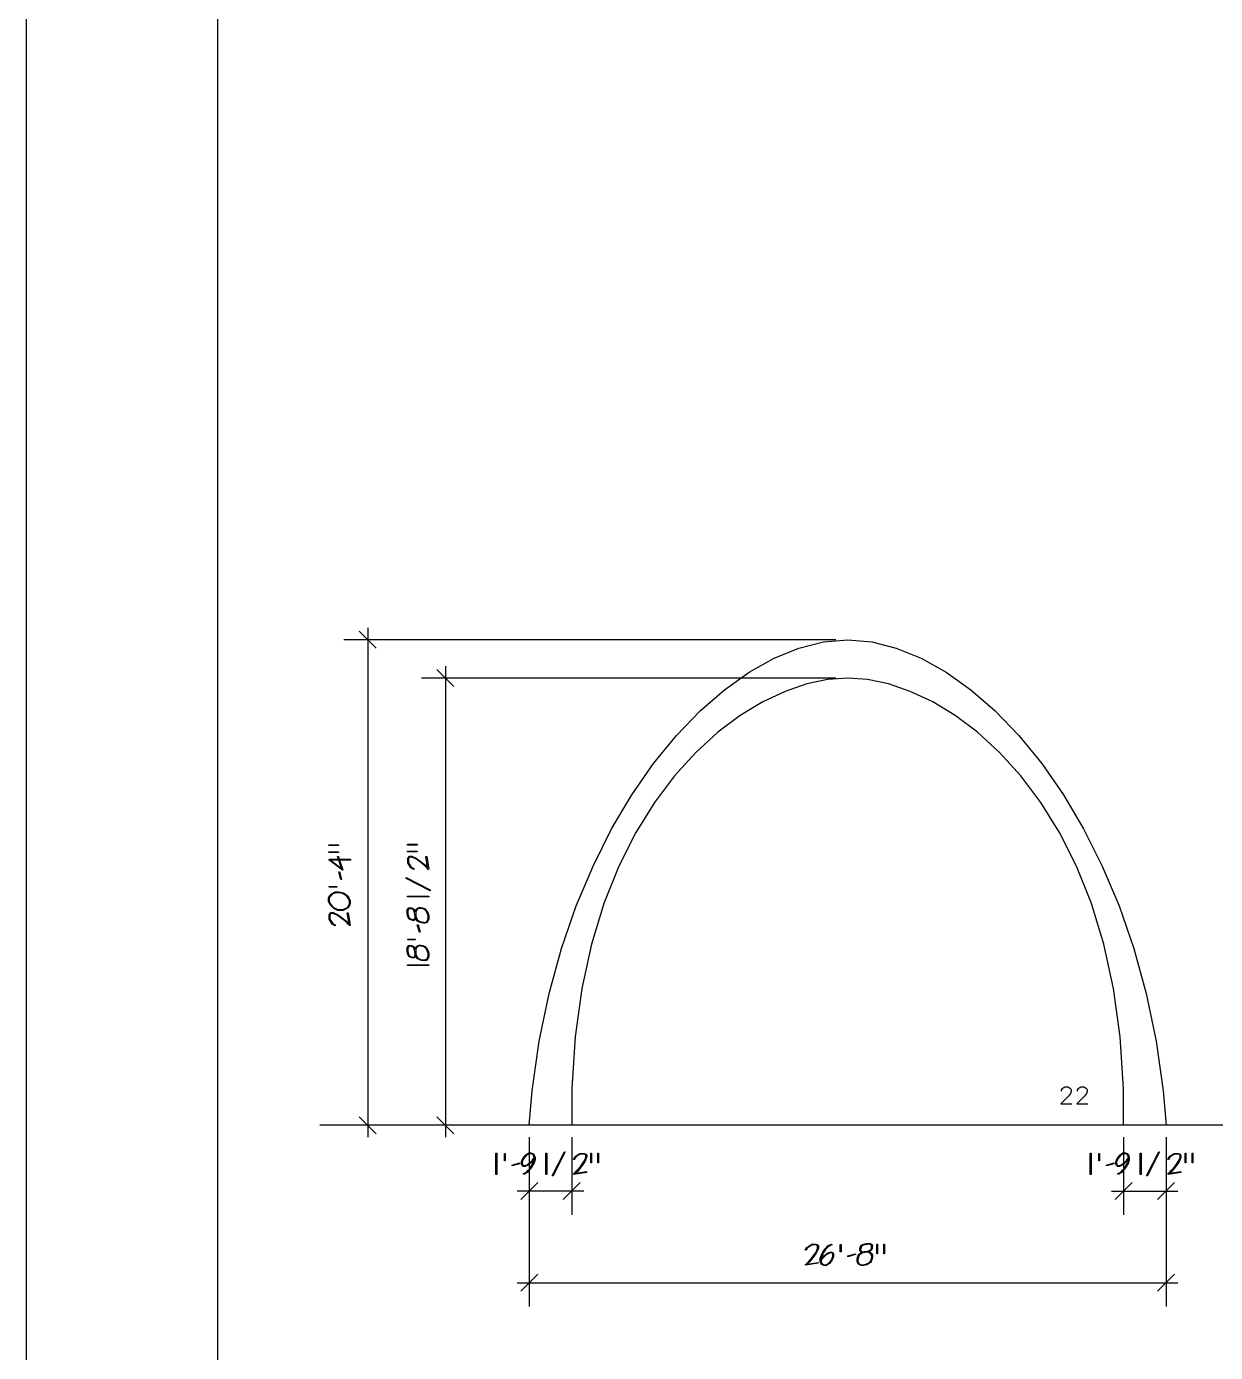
# Model space of a CAD drawing. Extents: x -97.3 to -8.2, y -85.6 to -26.1.
# Drawn here: x -97.31 to -81.91, y -60.46 to -43.29 of the extents above; entities that cross this region are included whole.
import ezdxf

# ---------------------------------------------------------------- set-up
doc = ezdxf.new("R2010")
doc.units = 0
for name, color, linetype in [('ARCHES', 18, 'CONTINUOUS'), ('DIMENSION', 18, 'CONTINUOUS'), ('NONE', 18, 'CONTINUOUS')]:
    doc.layers.add(name, color=color, linetype=linetype)

msp = doc.modelspace()

# ---------------------------------------------------------------- linework, layer by layer
at = {"layer": 'ARCHES'}
msp.add_lwpolyline([(-86.677, -51.235), (-86.365, -51.262), (-86.047, -51.342), (-85.724, -51.473), (-85.401, -51.653), (-85.08, -51.882), (-84.765, -52.156), (-84.459, -52.475), (-84.164, -52.837), (-83.883, -53.24), (-83.621, -53.683), (-83.379, -54.164), (-83.161, -54.68), (-82.971, -55.231), (-82.81, -55.816), (-82.683, -56.431), (-82.592, -57.076), (-82.553, -57.521), (-82.563, -57.521), (-82.582, -57.521), (-82.61, -57.521), (-82.645, -57.521), (-82.686, -57.521), (-82.731, -57.521), (-82.779, -57.521), (-82.828, -57.521), (-82.878, -57.521), (-82.925, -57.521), (-82.971, -57.521), (-83.011, -57.521), (-83.046, -57.521), (-83.074, -57.521), (-83.094, -57.521), (-83.103, -57.521), (-83.105, -57.046), (-83.148, -56.374), (-83.234, -55.751), (-83.359, -55.176), (-83.521, -54.648), (-83.713, -54.167), (-83.932, -53.731), (-84.174, -53.341), (-84.434, -52.995), (-84.709, -52.692), (-84.994, -52.432), (-85.284, -52.215), (-85.576, -52.038), (-85.866, -51.902), (-86.149, -51.806), (-86.42, -51.749), (-86.677, -51.73), (-86.933, -51.749), (-87.205, -51.806), (-87.487, -51.902), (-87.777, -52.038), (-88.069, -52.215), (-88.36, -52.432), (-88.644, -52.692), (-88.919, -52.995), (-89.179, -53.341), (-89.421, -53.731), (-89.641, -54.167), (-89.833, -54.648), (-89.994, -55.176), (-90.12, -55.751), (-90.206, -56.374), (-90.248, -57.046), (-90.25, -57.521), (-90.26, -57.521), (-90.279, -57.521), (-90.307, -57.521), (-90.342, -57.521), (-90.383, -57.521), (-90.428, -57.521), (-90.476, -57.521), (-90.526, -57.521), (-90.575, -57.521), (-90.623, -57.521), (-90.668, -57.521), (-90.709, -57.521), (-90.744, -57.521), (-90.772, -57.521), (-90.792, -57.521), (-90.801, -57.521), (-90.763, -57.076), (-90.672, -56.431), (-90.544, -55.816), (-90.384, -55.231), (-90.193, -54.68), (-89.975, -54.164), (-89.734, -53.683), (-89.471, -53.24), (-89.191, -52.837), (-88.896, -52.475), (-88.589, -52.156), (-88.274, -51.882), (-87.953, -51.653), (-87.63, -51.473), (-87.308, -51.342), (-86.989, -51.262)], close=True, dxfattribs=at)
at = {"layer": 'DIMENSION'}
for points in [[(-92.785, -51.344), (-93.004, -51.125)], [(-92.894, -51.08), (-92.894, -51.235)], [(-86.832, -51.235), (-93.204, -51.235)], [(-92.894, -51.235), (-92.894, -57.521)], [(-91.779, -51.839), (-91.998, -51.62)], [(-91.888, -51.575), (-91.888, -51.73)], [(-86.831, -51.73), (-92.198, -51.73)], [(-91.888, -51.73), (-91.888, -57.521)], [(-93.004, -57.412), (-92.785, -57.63)], [(-91.998, -57.412), (-91.779, -57.63)], [(-90.956, -57.521), (-93.204, -57.521)], [(-92.894, -57.521), (-92.894, -57.676)], [(-90.947, -57.521), (-92.198, -57.521)], [(-91.888, -57.521), (-91.888, -57.676)], [(-90.801, -57.676), (-90.801, -59.868)], [(-90.801, -57.676), (-90.801, -58.682)], [(-90.25, -57.676), (-90.25, -58.682)], [(-83.103, -57.676), (-83.103, -58.682)], [(-82.553, -57.676), (-82.553, -59.868)], [(-82.553, -57.676), (-82.553, -58.682)], [(-90.801, -58.372), (-90.956, -58.372)], [(-90.692, -58.263), (-90.911, -58.482)], [(-90.25, -58.372), (-90.801, -58.372)], [(-90.36, -58.482), (-90.141, -58.263)], [(-90.096, -58.372), (-90.25, -58.372)], [(-83.258, -58.372), (-83.103, -58.372)], [(-82.994, -58.263), (-83.212, -58.482)], [(-83.103, -58.372), (-82.553, -58.372)], [(-82.663, -58.482), (-82.444, -58.263)], [(-82.553, -58.372), (-82.399, -58.372)], [(-90.956, -59.559), (-90.801, -59.559)], [(-90.692, -59.449), (-90.911, -59.668)], [(-90.801, -59.559), (-82.553, -59.559)], [(-82.663, -59.668), (-82.444, -59.449)], [(-82.553, -59.559), (-82.399, -59.559)]]:
    msp.add_lwpolyline(points, dxfattribs=at)
for points in [[(-93.27, -53.888), (-93.27, -53.898), (-93.395, -53.898), (-93.395, -53.888)], [(-92.252, -53.882), (-92.252, -53.893), (-92.377, -53.893), (-92.377, -53.882)], [(-93.273, -54.042), (-93.261, -54.077), (-93.115, -54.077), (-93.115, -54.087), (-93.257, -54.087), (-93.215, -54.212), (-93.221, -54.216), (-93.398, -54.083), (-93.394, -54.077), (-93.272, -54.077), (-93.284, -54.042)], [(-93.395, -53.978), (-93.27, -53.978), (-93.27, -53.988), (-93.395, -53.988)], [(-92.377, -53.972), (-92.252, -53.972), (-92.252, -53.982), (-92.377, -53.982)], [(-92.34, -54.036), (-92.321, -54.037), (-92.266, -54.062), (-92.23, -54.087), (-92.2, -54.108), (-92.146, -54.154), (-92.122, -54.178), (-92.121, -54.179), (-92.118, -54.181), (-92.117, -54.183), (-92.14, -54.039), (-92.129, -54.039), (-92.103, -54.203), (-92.11, -54.207), (-92.113, -54.203), (-92.123, -54.192), (-92.129, -54.186), (-92.152, -54.162), (-92.205, -54.118), (-92.235, -54.096), (-92.27, -54.072), (-92.322, -54.048), (-92.339, -54.048), (-92.352, -54.048), (-92.366, -54.065), (-92.365, -54.082), (-92.364, -54.121), (-92.329, -54.178), (-92.296, -54.197), (-92.296, -54.209), (-92.334, -54.187), (-92.374, -54.124), (-92.375, -54.082), (-92.376, -54.071), (-92.371, -54.054), (-92.366, -54.048), (-92.361, -54.042), (-92.349, -54.036)], [(-93.268, -54.087), (-93.376, -54.087), (-93.231, -54.196)], [(-93.258, -54.241), (-93.231, -54.337), (-93.242, -54.338), (-93.269, -54.241)], [(-92.395, -54.313), (-92.085, -54.472), (-92.085, -54.483), (-92.395, -54.324)], [(-93.232, -54.506), (-93.209, -54.512), (-93.17, -54.537), (-93.153, -54.555), (-93.136, -54.574), (-93.119, -54.614), (-93.119, -54.635), (-93.119, -54.646), (-93.124, -54.667), (-93.13, -54.677), (-93.148, -54.707), (-93.211, -54.738), (-93.256, -54.738), (-93.282, -54.738), (-93.332, -54.715), (-93.355, -54.692), (-93.378, -54.668), (-93.401, -54.62), (-93.401, -54.595), (-93.401, -54.581), (-93.392, -54.556), (-93.383, -54.546), (-93.364, -54.523), (-93.313, -54.499), (-93.282, -54.499), (-93.27, -54.499), (-93.245, -54.503)], [(-93.295, -54.427), (-93.295, -54.438), (-93.391, -54.438), (-93.391, -54.427)], [(-93.234, -54.517), (-93.246, -54.513), (-93.27, -54.51), (-93.282, -54.51), (-93.31, -54.51), (-93.357, -54.532), (-93.375, -54.553), (-93.383, -54.562), (-93.391, -54.584), (-93.391, -54.597), (-93.391, -54.62), (-93.369, -54.664), (-93.348, -54.686), (-93.326, -54.707), (-93.28, -54.728), (-93.256, -54.728), (-93.214, -54.728), (-93.156, -54.7), (-93.139, -54.671), (-93.134, -54.662), (-93.129, -54.643), (-93.129, -54.633), (-93.129, -54.615), (-93.145, -54.578), (-93.161, -54.561), (-93.177, -54.544), (-93.213, -54.522)], [(-92.1, -54.553), (-92.1, -54.564), (-92.378, -54.564), (-92.378, -54.553)], [(-93.358, -54.766), (-93.339, -54.766), (-93.284, -54.792), (-93.248, -54.817), (-93.218, -54.838), (-93.164, -54.883), (-93.14, -54.908), (-93.139, -54.908), (-93.136, -54.911), (-93.135, -54.913), (-93.158, -54.768), (-93.147, -54.768), (-93.121, -54.933), (-93.128, -54.936), (-93.131, -54.932), (-93.141, -54.922), (-93.147, -54.915), (-93.17, -54.892), (-93.223, -54.847), (-93.253, -54.826), (-93.288, -54.802), (-93.34, -54.777), (-93.356, -54.777), (-93.37, -54.777), (-93.384, -54.795), (-93.383, -54.812), (-93.382, -54.85), (-93.347, -54.908), (-93.314, -54.927), (-93.314, -54.938), (-93.352, -54.917), (-93.392, -54.854), (-93.393, -54.812), (-93.394, -54.801), (-93.389, -54.784), (-93.384, -54.778), (-93.379, -54.772), (-93.367, -54.766)], [(-92.206, -54.703), (-92.185, -54.706), (-92.151, -54.72), (-92.139, -54.732), (-92.128, -54.743), (-92.111, -54.776), (-92.105, -54.798), (-92.103, -54.806), (-92.1, -54.822), (-92.1, -54.83), (-92.1, -54.847), (-92.109, -54.874), (-92.118, -54.884), (-92.128, -54.895), (-92.154, -54.905), (-92.171, -54.903), (-92.191, -54.901), (-92.223, -54.893), (-92.234, -54.885), (-92.247, -54.878), (-92.266, -54.855), (-92.271, -54.84), (-92.275, -54.854), (-92.292, -54.868), (-92.306, -54.868), (-92.309, -54.868), (-92.316, -54.867), (-92.32, -54.866), (-92.336, -54.862), (-92.359, -54.849), (-92.366, -54.839), (-92.371, -54.832), (-92.379, -54.805), (-92.382, -54.786), (-92.383, -54.779), (-92.384, -54.766), (-92.384, -54.761), (-92.384, -54.732), (-92.362, -54.705), (-92.34, -54.707), (-92.327, -54.707), (-92.306, -54.714), (-92.299, -54.721), (-92.293, -54.726), (-92.283, -54.743), (-92.279, -54.755), (-92.276, -54.743), (-92.265, -54.724), (-92.257, -54.717), (-92.249, -54.71), (-92.229, -54.703), (-92.217, -54.703), (-92.214, -54.703), (-92.209, -54.703)], [(-92.341, -54.717), (-92.358, -54.716), (-92.374, -54.737), (-92.374, -54.759), (-92.374, -54.765), (-92.373, -54.777), (-92.372, -54.784), (-92.369, -54.802), (-92.362, -54.826), (-92.358, -54.832), (-92.352, -54.84), (-92.332, -54.852), (-92.318, -54.856), (-92.315, -54.856), (-92.31, -54.857), (-92.307, -54.857), (-92.292, -54.857), (-92.278, -54.835), (-92.279, -54.812), (-92.279, -54.808), (-92.281, -54.795), (-92.282, -54.787), (-92.286, -54.768), (-92.294, -54.744), (-92.299, -54.737), (-92.305, -54.728), (-92.326, -54.718)], [(-92.208, -54.714), (-92.21, -54.713), (-92.214, -54.713), (-92.217, -54.713), (-92.23, -54.713), (-92.25, -54.723), (-92.258, -54.733), (-92.265, -54.743), (-92.272, -54.769), (-92.271, -54.784), (-92.271, -54.784), (-92.271, -54.785), (-92.271, -54.785), (-92.27, -54.791), (-92.269, -54.804), (-92.268, -54.81), (-92.265, -54.831), (-92.249, -54.861), (-92.237, -54.871), (-92.225, -54.88), (-92.192, -54.891), (-92.17, -54.893), (-92.156, -54.894), (-92.133, -54.886), (-92.125, -54.877), (-92.118, -54.868), (-92.11, -54.845), (-92.11, -54.83), (-92.11, -54.823), (-92.112, -54.808), (-92.114, -54.8), (-92.12, -54.78), (-92.136, -54.75), (-92.146, -54.74), (-92.157, -54.729), (-92.188, -54.716)], [(-92.24, -54.925), (-92.213, -55.021), (-92.224, -55.021), (-92.251, -54.925)], [(-92.277, -55.111), (-92.277, -55.121), (-92.373, -55.121), (-92.373, -55.111)], [(-92.206, -55.189), (-92.185, -55.192), (-92.151, -55.206), (-92.139, -55.218), (-92.128, -55.229), (-92.111, -55.262), (-92.105, -55.284), (-92.103, -55.292), (-92.1, -55.308), (-92.1, -55.316), (-92.1, -55.333), (-92.109, -55.36), (-92.118, -55.37), (-92.128, -55.381), (-92.154, -55.391), (-92.171, -55.389), (-92.191, -55.387), (-92.223, -55.379), (-92.234, -55.372), (-92.247, -55.364), (-92.266, -55.341), (-92.271, -55.326), (-92.275, -55.34), (-92.292, -55.354), (-92.306, -55.354), (-92.309, -55.354), (-92.316, -55.353), (-92.32, -55.352), (-92.336, -55.348), (-92.359, -55.335), (-92.366, -55.325), (-92.371, -55.318), (-92.379, -55.291), (-92.382, -55.272), (-92.383, -55.265), (-92.384, -55.253), (-92.384, -55.247), (-92.384, -55.218), (-92.362, -55.191), (-92.34, -55.193), (-92.327, -55.193), (-92.306, -55.201), (-92.299, -55.207), (-92.293, -55.212), (-92.283, -55.229), (-92.279, -55.241), (-92.276, -55.229), (-92.265, -55.21), (-92.257, -55.203), (-92.249, -55.196), (-92.229, -55.189), (-92.217, -55.189), (-92.214, -55.189), (-92.209, -55.189)], [(-92.341, -55.203), (-92.358, -55.202), (-92.374, -55.223), (-92.374, -55.246), (-92.374, -55.251), (-92.373, -55.263), (-92.372, -55.27), (-92.369, -55.288), (-92.362, -55.312), (-92.358, -55.318), (-92.352, -55.327), (-92.332, -55.338), (-92.318, -55.342), (-92.315, -55.343), (-92.31, -55.343), (-92.307, -55.343), (-92.292, -55.343), (-92.278, -55.321), (-92.279, -55.299), (-92.279, -55.294), (-92.281, -55.281), (-92.282, -55.273), (-92.286, -55.254), (-92.294, -55.23), (-92.299, -55.223), (-92.305, -55.214), (-92.326, -55.204)], [(-92.208, -55.2), (-92.21, -55.199), (-92.214, -55.199), (-92.217, -55.199), (-92.23, -55.199), (-92.25, -55.209), (-92.258, -55.219), (-92.265, -55.229), (-92.272, -55.255), (-92.271, -55.27), (-92.271, -55.27), (-92.271, -55.271), (-92.271, -55.271), (-92.27, -55.277), (-92.269, -55.29), (-92.268, -55.297), (-92.265, -55.317), (-92.249, -55.347), (-92.237, -55.357), (-92.225, -55.366), (-92.192, -55.377), (-92.17, -55.379), (-92.156, -55.38), (-92.133, -55.372), (-92.125, -55.363), (-92.118, -55.354), (-92.11, -55.331), (-92.11, -55.316), (-92.11, -55.309), (-92.112, -55.294), (-92.114, -55.287), (-92.12, -55.266), (-92.136, -55.236), (-92.146, -55.226), (-92.157, -55.215), (-92.188, -55.202)], [(-92.1, -55.442), (-92.1, -55.453), (-92.378, -55.453), (-92.378, -55.442)], [(-91.222, -58.16), (-91.233, -58.16), (-91.233, -57.882), (-91.222, -57.882)], [(-91.112, -57.983), (-91.122, -57.983), (-91.122, -57.887), (-91.112, -57.887)], [(-90.926, -58.02), (-91.022, -58.047), (-91.022, -58.037), (-90.926, -58.009)], [(-90.877, -58.155), (-90.877, -58.144), (-90.862, -58.143), (-90.831, -58.122), (-90.814, -58.104), (-90.798, -58.087), (-90.771, -58.048), (-90.759, -58.026), (-90.748, -58.003), (-90.737, -57.967), (-90.737, -57.953), (-90.737, -57.938), (-90.745, -57.914), (-90.753, -57.905), (-90.76, -57.897), (-90.778, -57.889), (-90.789, -57.889), (-90.807, -57.889), (-90.841, -57.912), (-90.858, -57.934), (-90.875, -57.955), (-90.891, -57.993), (-90.891, -58.01), (-90.891, -58.015), (-90.89, -58.022), (-90.889, -58.026), (-90.885, -58.034), (-90.873, -58.042), (-90.864, -58.042), (-90.854, -58.042), (-90.829, -58.031), (-90.814, -58.021), (-90.801, -58.012), (-90.776, -57.99), (-90.765, -57.977), (-90.754, -57.964), (-90.742, -57.947), (-90.741, -57.942), (-90.738, -57.954), (-90.739, -57.96), (-90.751, -57.978), (-90.763, -57.99), (-90.774, -58.002), (-90.799, -58.024), (-90.813, -58.032), (-90.829, -58.043), (-90.856, -58.053), (-90.867, -58.053), (-90.878, -58.053), (-90.894, -58.041), (-90.898, -58.03), (-90.9, -58.026), (-90.901, -58.018), (-90.901, -58.013), (-90.901, -57.993), (-90.883, -57.951), (-90.866, -57.928), (-90.847, -57.904), (-90.808, -57.879), (-90.788, -57.879), (-90.776, -57.879), (-90.754, -57.888), (-90.745, -57.897), (-90.736, -57.907), (-90.726, -57.934), (-90.726, -57.952), (-90.726, -57.967), (-90.738, -58.006), (-90.751, -58.03), (-90.763, -58.054), (-90.792, -58.095), (-90.809, -58.112), (-90.827, -58.132), (-90.861, -58.153)], [(-90.574, -58.16), (-90.585, -58.16), (-90.585, -57.882), (-90.574, -57.882)], [(-90.334, -57.865), (-90.493, -58.175), (-90.503, -58.175), (-90.345, -57.866)], [(-90.057, -57.92), (-90.058, -57.939), (-90.083, -57.994), (-90.108, -58.03), (-90.129, -58.06), (-90.174, -58.114), (-90.199, -58.139), (-90.2, -58.139), (-90.202, -58.142), (-90.204, -58.143), (-90.059, -58.12), (-90.059, -58.131), (-90.224, -58.158), (-90.227, -58.15), (-90.223, -58.147), (-90.213, -58.137), (-90.206, -58.131), (-90.183, -58.108), (-90.138, -58.056), (-90.117, -58.025), (-90.093, -57.99), (-90.069, -57.939), (-90.069, -57.922), (-90.069, -57.908), (-90.086, -57.895), (-90.103, -57.895), (-90.142, -57.897), (-90.199, -57.931), (-90.218, -57.964), (-90.23, -57.964), (-90.208, -57.926), (-90.145, -57.886), (-90.103, -57.885), (-90.092, -57.885), (-90.075, -57.889), (-90.069, -57.894), (-90.063, -57.899), (-90.057, -57.912)], [(-89.993, -57.884), (-89.993, -58.008), (-90.003, -58.008), (-90.003, -57.884)], [(-89.903, -58.008), (-89.913, -58.008), (-89.913, -57.884), (-89.903, -57.884)], [(-83.525, -58.16), (-83.535, -58.16), (-83.535, -57.882), (-83.525, -57.882)], [(-83.414, -57.983), (-83.424, -57.983), (-83.424, -57.887), (-83.414, -57.887)], [(-83.228, -58.02), (-83.324, -58.047), (-83.325, -58.037), (-83.228, -58.009)], [(-83.179, -58.155), (-83.179, -58.144), (-83.165, -58.143), (-83.133, -58.122), (-83.116, -58.104), (-83.1, -58.087), (-83.073, -58.048), (-83.062, -58.026), (-83.05, -58.003), (-83.039, -57.967), (-83.039, -57.953), (-83.039, -57.938), (-83.047, -57.914), (-83.055, -57.905), (-83.063, -57.897), (-83.081, -57.889), (-83.092, -57.889), (-83.109, -57.889), (-83.143, -57.912), (-83.161, -57.934), (-83.177, -57.955), (-83.194, -57.993), (-83.194, -58.01), (-83.194, -58.015), (-83.192, -58.022), (-83.191, -58.026), (-83.187, -58.034), (-83.175, -58.042), (-83.167, -58.042), (-83.157, -58.042), (-83.131, -58.031), (-83.116, -58.021), (-83.103, -58.012), (-83.079, -57.99), (-83.067, -57.977), (-83.056, -57.964), (-83.044, -57.947), (-83.043, -57.942), (-83.041, -57.954), (-83.042, -57.96), (-83.054, -57.978), (-83.065, -57.99), (-83.077, -58.002), (-83.102, -58.024), (-83.115, -58.032), (-83.131, -58.043), (-83.158, -58.053), (-83.169, -58.053), (-83.18, -58.053), (-83.196, -58.041), (-83.201, -58.03), (-83.202, -58.026), (-83.203, -58.018), (-83.203, -58.013), (-83.203, -57.993), (-83.186, -57.951), (-83.168, -57.928), (-83.149, -57.904), (-83.111, -57.879), (-83.091, -57.879), (-83.078, -57.879), (-83.057, -57.888), (-83.048, -57.897), (-83.038, -57.907), (-83.029, -57.934), (-83.029, -57.952), (-83.029, -57.967), (-83.041, -58.006), (-83.053, -58.03), (-83.065, -58.054), (-83.094, -58.095), (-83.111, -58.112), (-83.13, -58.132), (-83.164, -58.153)], [(-82.877, -58.16), (-82.887, -58.16), (-82.887, -57.882), (-82.877, -57.882)], [(-82.637, -57.865), (-82.795, -58.175), (-82.806, -58.175), (-82.648, -57.866)], [(-82.36, -57.92), (-82.36, -57.939), (-82.385, -57.994), (-82.41, -58.03), (-82.431, -58.06), (-82.477, -58.114), (-82.501, -58.139), (-82.502, -58.139), (-82.505, -58.142), (-82.506, -58.143), (-82.362, -58.12), (-82.362, -58.131), (-82.526, -58.158), (-82.53, -58.15), (-82.526, -58.147), (-82.515, -58.137), (-82.509, -58.131), (-82.485, -58.108), (-82.441, -58.056), (-82.42, -58.025), (-82.395, -57.99), (-82.371, -57.939), (-82.371, -57.922), (-82.371, -57.908), (-82.388, -57.895), (-82.406, -57.895), (-82.444, -57.897), (-82.502, -57.931), (-82.521, -57.964), (-82.532, -57.964), (-82.511, -57.926), (-82.447, -57.886), (-82.406, -57.885), (-82.395, -57.885), (-82.378, -57.889), (-82.372, -57.894), (-82.366, -57.899), (-82.36, -57.912)], [(-82.295, -57.884), (-82.295, -58.008), (-82.305, -58.008), (-82.305, -57.884)], [(-82.206, -58.008), (-82.216, -58.008), (-82.216, -57.884), (-82.206, -57.884)], [(-87.055, -59.096), (-87.055, -59.115), (-87.081, -59.17), (-87.106, -59.206), (-87.127, -59.236), (-87.172, -59.29), (-87.197, -59.315), (-87.197, -59.316), (-87.2, -59.318), (-87.202, -59.32), (-87.057, -59.297), (-87.057, -59.307), (-87.222, -59.334), (-87.225, -59.326), (-87.221, -59.323), (-87.211, -59.314), (-87.204, -59.307), (-87.181, -59.285), (-87.136, -59.232), (-87.115, -59.202), (-87.091, -59.167), (-87.066, -59.115), (-87.066, -59.098), (-87.066, -59.084), (-87.084, -59.071), (-87.101, -59.071), (-87.139, -59.073), (-87.197, -59.107), (-87.216, -59.14), (-87.228, -59.14), (-87.206, -59.102), (-87.143, -59.062), (-87.101, -59.061), (-87.09, -59.061), (-87.073, -59.065), (-87.067, -59.07), (-87.061, -59.075), (-87.055, -59.088)], [(-86.861, -59.186), (-86.86, -59.19), (-86.859, -59.198), (-86.859, -59.203), (-86.859, -59.223), (-86.876, -59.265), (-86.894, -59.288), (-86.913, -59.312), (-86.952, -59.336), (-86.971, -59.336), (-86.984, -59.336), (-87.006, -59.327), (-87.014, -59.318), (-87.024, -59.308), (-87.033, -59.281), (-87.033, -59.264), (-87.033, -59.248), (-87.021, -59.209), (-87.009, -59.186), (-86.997, -59.162), (-86.968, -59.121), (-86.951, -59.103), (-86.933, -59.084), (-86.898, -59.063), (-86.883, -59.061), (-86.883, -59.071), (-86.897, -59.073), (-86.929, -59.094), (-86.946, -59.112), (-86.962, -59.129), (-86.989, -59.168), (-87, -59.19), (-87.012, -59.212), (-87.023, -59.249), (-87.023, -59.263), (-87.023, -59.278), (-87.015, -59.302), (-87.007, -59.31), (-86.999, -59.318), (-86.981, -59.326), (-86.97, -59.326), (-86.953, -59.326), (-86.919, -59.304), (-86.901, -59.282), (-86.885, -59.261), (-86.868, -59.222), (-86.868, -59.205), (-86.868, -59.201), (-86.87, -59.193), (-86.871, -59.19), (-86.875, -59.182), (-86.887, -59.174), (-86.896, -59.174), (-86.905, -59.174), (-86.931, -59.184), (-86.946, -59.195), (-86.959, -59.204), (-86.983, -59.226), (-86.995, -59.239), (-87.006, -59.251), (-87.018, -59.269), (-87.019, -59.274), (-87.02, -59.261), (-87.019, -59.255), (-87.007, -59.237), (-86.995, -59.225), (-86.984, -59.213), (-86.96, -59.192), (-86.946, -59.183), (-86.931, -59.173), (-86.904, -59.163), (-86.893, -59.163), (-86.882, -59.163), (-86.866, -59.174)], [(-86.355, -59.23), (-86.358, -59.252), (-86.372, -59.285), (-86.383, -59.297), (-86.394, -59.308), (-86.427, -59.326), (-86.449, -59.332), (-86.457, -59.334), (-86.474, -59.336), (-86.482, -59.336), (-86.499, -59.336), (-86.525, -59.327), (-86.536, -59.318), (-86.547, -59.309), (-86.556, -59.282), (-86.554, -59.266), (-86.553, -59.246), (-86.544, -59.214), (-86.537, -59.202), (-86.529, -59.189), (-86.507, -59.171), (-86.492, -59.165), (-86.506, -59.161), (-86.519, -59.144), (-86.519, -59.131), (-86.519, -59.127), (-86.518, -59.12), (-86.518, -59.116), (-86.514, -59.1), (-86.5, -59.077), (-86.491, -59.071), (-86.483, -59.066), (-86.456, -59.057), (-86.437, -59.054), (-86.43, -59.053), (-86.418, -59.052), (-86.412, -59.052), (-86.383, -59.052), (-86.356, -59.074), (-86.358, -59.096), (-86.359, -59.11), (-86.366, -59.13), (-86.372, -59.137), (-86.378, -59.144), (-86.395, -59.154), (-86.407, -59.158), (-86.394, -59.16), (-86.375, -59.171), (-86.368, -59.179), (-86.361, -59.187), (-86.354, -59.208), (-86.354, -59.22), (-86.354, -59.222), (-86.354, -59.227)], [(-86.289, -59.06), (-86.289, -59.184), (-86.299, -59.184), (-86.299, -59.06)], [(-86.2, -59.184), (-86.21, -59.184), (-86.21, -59.06), (-86.2, -59.06)], [(-86.763, -59.159), (-86.773, -59.159), (-86.773, -59.063), (-86.763, -59.063)], [(-86.576, -59.196), (-86.673, -59.223), (-86.673, -59.213), (-86.576, -59.186)], [(-86.365, -59.229), (-86.365, -59.227), (-86.364, -59.222), (-86.364, -59.22), (-86.364, -59.207), (-86.375, -59.186), (-86.385, -59.179), (-86.395, -59.171), (-86.42, -59.164), (-86.435, -59.165), (-86.436, -59.165), (-86.436, -59.165), (-86.437, -59.165), (-86.442, -59.166), (-86.455, -59.168), (-86.462, -59.168), (-86.482, -59.172), (-86.512, -59.188), (-86.522, -59.2), (-86.531, -59.211), (-86.542, -59.245), (-86.544, -59.266), (-86.545, -59.281), (-86.537, -59.303), (-86.528, -59.311), (-86.519, -59.319), (-86.496, -59.326), (-86.482, -59.326), (-86.474, -59.326), (-86.459, -59.324), (-86.452, -59.322), (-86.431, -59.316), (-86.401, -59.301), (-86.391, -59.29), (-86.381, -59.28), (-86.368, -59.249)], [(-86.368, -59.096), (-86.367, -59.079), (-86.389, -59.062), (-86.411, -59.062), (-86.416, -59.062), (-86.429, -59.063), (-86.436, -59.064), (-86.453, -59.067), (-86.477, -59.074), (-86.483, -59.079), (-86.492, -59.084), (-86.504, -59.104), (-86.507, -59.118), (-86.508, -59.121), (-86.509, -59.127), (-86.509, -59.129), (-86.509, -59.144), (-86.486, -59.159), (-86.464, -59.158), (-86.459, -59.157), (-86.446, -59.156), (-86.438, -59.155), (-86.42, -59.151), (-86.395, -59.142), (-86.389, -59.138), (-86.379, -59.131), (-86.369, -59.11)]]:
    msp.add_lwpolyline(points, close=True, dxfattribs=at)
at = {"layer": 'NONE'}
for points in [[(-97.313, -26.124), (-8.161, -26.124), (-8.161, -85.559), (-97.313, -85.559)], [(-94.836, -27.363), (-13.733, -27.363), (-13.733, -84.321), (-94.836, -84.321)]]:
    msp.add_lwpolyline(points, close=True, dxfattribs=at)
for points in [[(-83.907, -57.077), (-83.907, -57.067), (-83.896, -57.046), (-83.886, -57.036), (-83.865, -57.025), (-83.824, -57.025), (-83.803, -57.036), (-83.793, -57.046), (-83.782, -57.067), (-83.782, -57.087), (-83.793, -57.108), (-83.813, -57.139), (-83.917, -57.243), (-83.772, -57.243)], [(-83.699, -57.077), (-83.699, -57.067), (-83.689, -57.046), (-83.679, -57.036), (-83.658, -57.025), (-83.616, -57.025), (-83.596, -57.036), (-83.585, -57.046), (-83.575, -57.067), (-83.575, -57.087), (-83.585, -57.108), (-83.606, -57.139), (-83.71, -57.243), (-83.565, -57.243)], [(-19.529, -57.521), (-93.513, -57.521)]]:
    msp.add_lwpolyline(points, dxfattribs=at)

doc.saveas('drawing.dxf')
